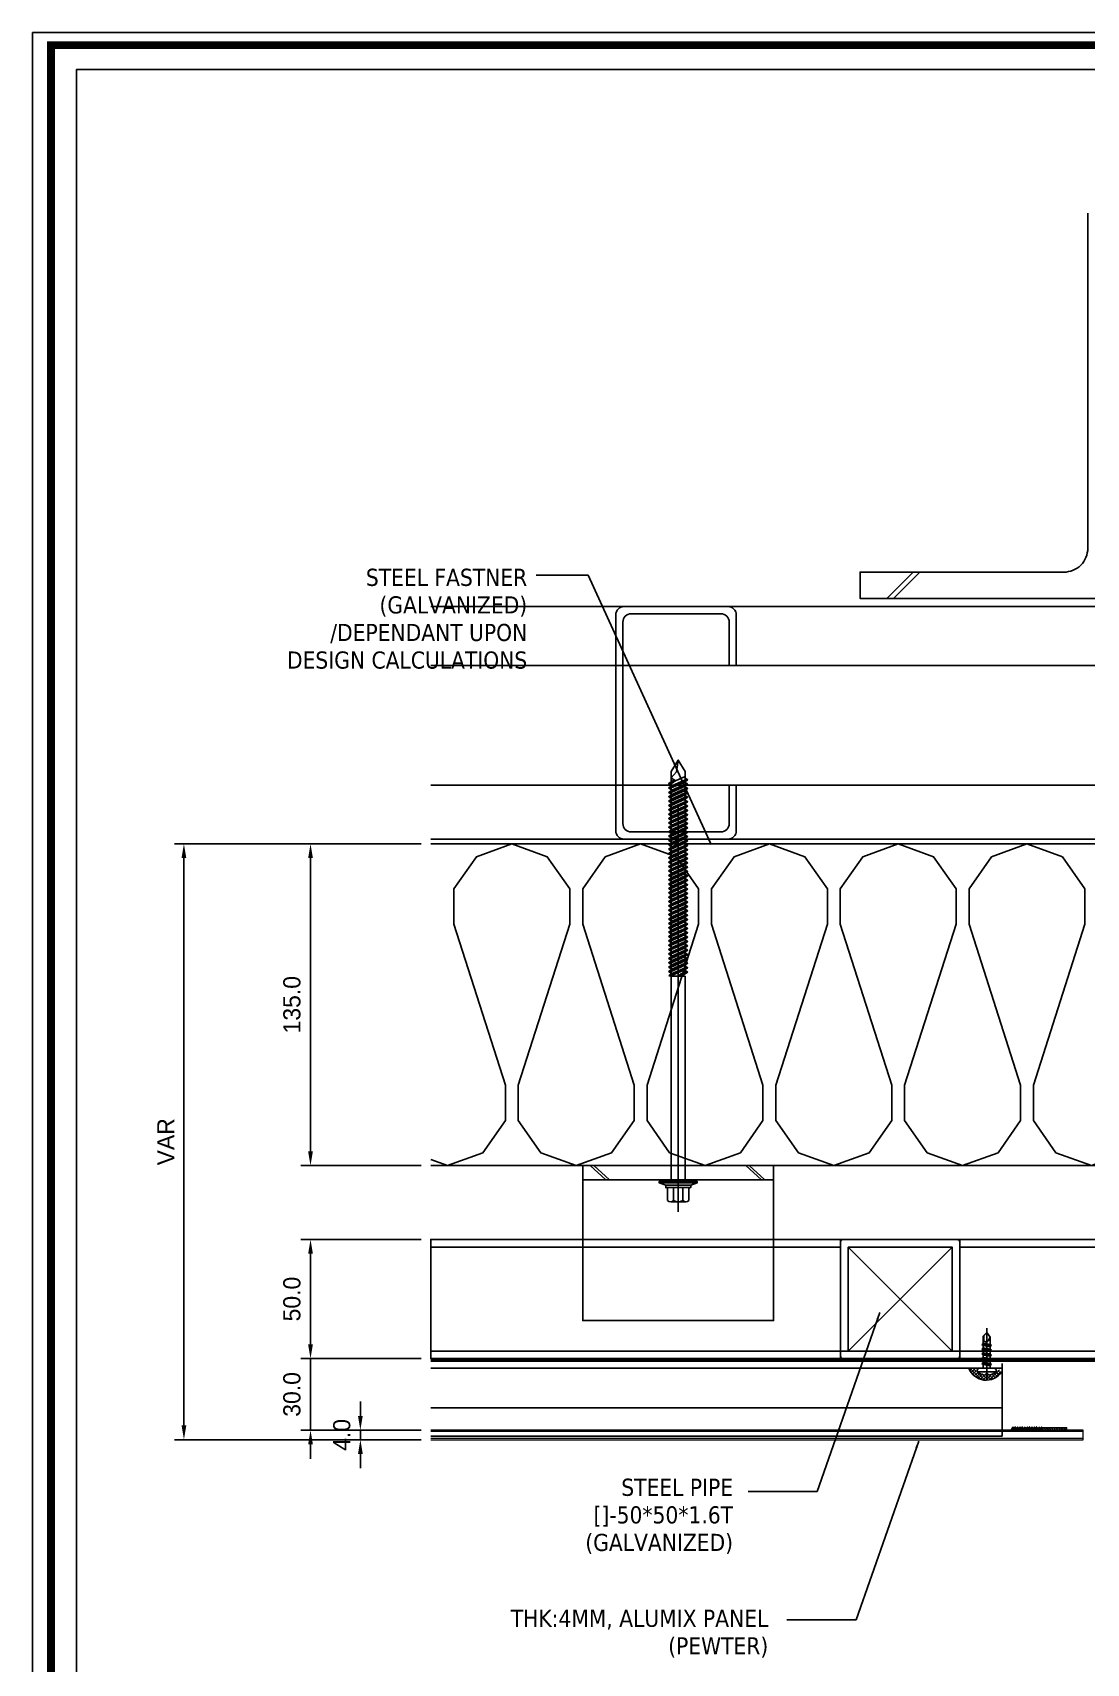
# Model space of a CAD drawing. Header units: millimetres. Extents: x 7297 to 60227, y -7497 to 19324.
# Drawn here: x 9407 to 9849, y 2893 to 3577 of the extents above; entities that cross this region are included whole.
import ezdxf

# ---------------------------------------------------------------- set-up
doc = ezdxf.new("R2010")
doc.units = ezdxf.units.MM
doc.linetypes.add('HIDDEN', pattern=[0.375, 0.25, -0.125])
doc.layers.add('NS_AL_PANEL', color=32, linetype='Continuous', lineweight=9)
for name, color, linetype in [('NS_BRACKET_NUTS', 1, 'Continuous'), ('NS_CAULKING', 8, 'Continuous'), ('NS_COL_D-GREY', 8, 'Continuous'), ('NS_COL_L-GREY', 8, 'Continuous'), ('NS_COL_YELLOW', 2, 'Continuous'), ('NS_DIM', 1, 'Continuous'), ('NS_FORM', 7, 'Continuous'), ('NS_FRAME', 253, 'Continuous'), ('NS_GASKET_3M', 150, 'Continuous'), ('NS_INSUL', 8, 'Continuous'), ('NS_PIPE_FRAME', 2, 'Continuous'), ('NS_RIVET_SCREW', 1, 'Continuous'), ('NS_TEXT', 2, 'Continuous'), ('NS_WATERPROOF', 150, 'Continuous')]:
    doc.layers.add(name, color=color, linetype=linetype)
doc.styles.add('Expo M', font='Expo M.ttf')
doc.dimstyles.new('DS2', dxfattribs={"dimscale": 2, "dimtxt": 1.8, "dimasz": 1.5, "dimexe": 1, "dimexo": 1, "dimgap": 0.5, "dimtad": 1, "dimtoh": 1, "dimdec": 1, "dimzin": 1, "dimdsep": 46, "dimtxsty": 'Expo M', "dimcen": 2, "dimadec": 1, "dimazin": 0, "dimtfac": 1, "dimtdec": 4, "dimtix": 1, "dimtmove": 1, "dimatfit": 3, "dimfxl": 1, "dimtolj": 1, "dimtzin": 1, "dimarcsym": 0})
doc.dimstyles.new('N-SPACE', dxfattribs={"dimscale": 4, "dimtxt": 1.8, "dimasz": 1.5, "dimexe": 1, "dimexo": 1, "dimgap": 1, "dimtad": 1, "dimtoh": 1, "dimdec": 1, "dimzin": 1, "dimdsep": 46, "dimtxsty": 'Expo M', "dimcen": 2, "dimclrd": 1, "dimclre": 1, "dimclrt": 2, "dimadec": 1, "dimazin": 0, "dimtfac": 1, "dimtdec": 1, "dimtix": 1, "dimtmove": 1, "dimatfit": 3, "dimfxl": 1, "dimtolj": 1, "dimtzin": 1, "dimarcsym": 0})

# ---------------------------------------------------------------- blocks, each defined once
blk = doc.blocks.new('피스')
for p, q in [((-4, 1.5), (-4, 1)), ((-4, 1.5), (4, 1.5)), ((-3, 0), (3, 0)), ((-0.5, 2.98), (-0.4, 2.3)), ((-0.4, 2.3), (0.4, 2.3)), ((0, 4.99), (0, -16.77)), ((0.5, 2.98), (0.4, 2.3)), ((4, 1.5), (4, 1)), ((2, -1.5), (-2, -2)), ((-1.5, -1.5), (-2, -2)), ((-2, -2), (-1.5, -2.5)), ((-1.5, -3.5), (-2, -4)), ((2, -3.5), (-2, -4)), ((-2, -4), (-1.5, -4.5)), ((-1.5, -5.5), (-2, -6)), ((2, -5.5), (-2, -6)), ((-2, -6), (-1.5, -6.5)), ((-1.5, -0.5), (-1.5, -1.5)), ((1.5, -1), (-1.5, -1.5)), ((1.5, -2), (-1.5, -2.5)), ((-1.5, -2.5), (-1.5, -3.5)), ((1.5, -3), (-1.5, -3.5)), ((1.5, -4), (-1.5, -4.5)), ((-1.5, -4.5), (-1.5, -5.5)), ((1.5, -5), (-1.5, -5.5)), ((1.5, -6), (-1.5, -6.5)), ((-1.5, -6.5), (-1.5, -7.5)), ((1.5, -0.5), (1.5, -1)), ((1.5, -1), (2, -1.5)), ((2, -1.5), (1.5, -2)), ((1.5, -2), (1.5, -3)), ((1.5, -3), (2, -3.5)), ((2, -3.5), (1.5, -4)), ((1.5, -4), (1.5, -5)), ((1.5, -5), (2, -5.5)), ((2, -5.5), (1.5, -6)), ((1.5, -6), (1.5, -7)), ((-1.5, -7.5), (-2, -8)), ((2, -7.5), (-2, -8)), ((-2, -8), (-1.5, -8.5)), ((-1.5, -9.5), (-2, -10)), ((2, -9.5), (-2, -10)), ((-2, -10), (-1.5, -10.5)), ((1.5, -7), (-1.5, -7.5)), ((1.5, -8), (-1.5, -8.5)), ((-1.5, -8.5), (-1.5, -9.5)), ((1.5, -9), (-1.5, -9.5)), ((1.5, -10), (-1.5, -10.5)), ((-1.5, -10.5), (-1.5, -13.5)), ((0, -15), (-1.5, -13.5)), ((-1.27, -13.54), (-1.27, -11.97)), ((0, -15), (-1.27, -13.54)), ((0, -15), (1.5, -13.03)), ((1.5, -13.03), (0.6, -11.47)), ((1.5, -7), (2, -7.5)), ((2, -7.5), (1.5, -8)), ((1.5, -8), (1.5, -9)), ((1.5, -9), (2, -9.5)), ((2, -9.5), (1.5, -10)), ((1.5, -10), (1.5, -13.03))]:
    blk.add_line(p, q)
for centre, radius, start, end in [((0, -3.08), 6.08, 94.71456, 131.11209), ((-3, 1), 1, 180, 270), ((-2, -0.5), 0.5, 0, 90), ((0, -3.08), 6.08, 48.88791, 85.28544), ((2, -0.5), 0.5, 90, 180), ((3, 1), 1, 270, 0), ((-0.27, -11.97), 1, 30.08633, 180)]:
    blk.add_arc(centre, radius, start, end)
blk = doc.blocks.new('N-SCREW')
blk.add_blockref('피스', (17.25, -1.03))
blk = doc.blocks.new('AL-TEMPLATE')
at = {"color": 7, "ltscale": 2}
blk.add_lwpolyline([(1972.34, 1515.25), (1972.34, 921.25), (2812.34, 921.25), (2812.34, 1515.25)], close=True, dxfattribs=at)
at = {"color": 8, "const_width": 2.5}
blk.add_lwpolyline([(1976.34, 1509.45), (2808.34, 1509.45), (2808.34, 927.05), (1976.34, 927.05)], close=True, dxfattribs=at)
at = {"color": 9}
blk.add_lwpolyline([(1984.07, 1501.32), (2709.08, 1501.32), (2709.08, 935.18), (1984.07, 935.18)], close=True, dxfattribs=at)
blk = doc.blocks.new('*D778')
at = {"layer": 'NS_DIM', "color": 1, "lineweight": -2, "transparency": 16777216}
for p, q in [((9570.38, 3236.61), (9519.96, 3236.61)), ((9523.96, 3107.61), (9523.96, 3230.61)), ((9570.38, 3101.61), (9519.96, 3101.61))]:
    blk.add_line(p, q, dxfattribs=at)
at = {"layer": 'NS_DIM', "color": 1, "transparency": 16777216}
for points in [[(9522.96, 3230.61), (9524.96, 3230.61), (9523.96, 3236.61)], [(9522.96, 3107.61), (9524.96, 3107.61), (9523.96, 3101.61)]]:
    blk.add_solid(points, dxfattribs=at)
at = {"layer": 'NS_DIM', "color": 2, "transparency": 16777216, "insert": (9516.18, 3169.11), "char_height": 7.2, "attachment_point": 5, "rotation": 90, "style": 'Expo M'}
blk.add_mtext('\\A1;135.0', dxfattribs=at)
blk = doc.blocks.new('*D777')
at = {"layer": 'NS_DIM', "color": 1, "lineweight": -2, "transparency": 16777216}
for p, q in [((9570.38, 3070.61), (9519.96, 3070.61)), ((9523.96, 3026.61), (9523.96, 3064.61)), ((9570.38, 3020.61), (9519.96, 3020.61))]:
    blk.add_line(p, q, dxfattribs=at)
at = {"layer": 'NS_DIM', "color": 1, "transparency": 16777216}
for points in [[(9522.96, 3064.61), (9524.96, 3064.61), (9523.96, 3070.61)], [(9522.96, 3026.61), (9524.96, 3026.61), (9523.96, 3020.61)]]:
    blk.add_solid(points, dxfattribs=at)
at = {"layer": 'NS_DIM', "color": 2, "transparency": 16777216, "insert": (9516.18, 3045.61), "char_height": 7.2, "attachment_point": 5, "rotation": 90, "style": 'Expo M'}
blk.add_mtext('\\A1;50.0', dxfattribs=at)
blk = doc.blocks.new('*D776')
at = {"layer": 'NS_DIM', "color": 1, "lineweight": -2, "transparency": 16777216}
for p, q in [((9523.96, 3026.61), (9523.96, 3032.61)), ((9570.38, 3020.61), (9519.96, 3020.61)), ((9523.96, 2990.61), (9523.96, 3020.61)), ((9570.38, 2990.61), (9519.96, 2990.61)), ((9523.96, 2984.61), (9523.96, 2978.61))]:
    blk.add_line(p, q, dxfattribs=at)
at = {"layer": 'NS_DIM', "color": 1, "transparency": 16777216}
for points in [[(9522.96, 3026.61), (9524.96, 3026.61), (9523.96, 3020.61)], [(9522.96, 2984.61), (9524.96, 2984.61), (9523.96, 2990.61)]]:
    blk.add_solid(points, dxfattribs=at)
at = {"layer": 'NS_DIM', "color": 2, "transparency": 16777216, "insert": (9516.18, 3005.61), "char_height": 7.2, "attachment_point": 5, "rotation": 90, "style": 'Expo M'}
blk.add_mtext('\\A1;30.0', dxfattribs=at)
blk = doc.blocks.new('*D775')
at = {"layer": 'NS_DIM', "color": 1, "lineweight": -2, "transparency": 16777216}
for p, q in [((9544.87, 2996.61), (9544.87, 3002.61)), ((9570.38, 2990.61), (9540.87, 2990.61)), ((9544.87, 2986.61), (9544.87, 2990.61)), ((9570.38, 2986.61), (9540.87, 2986.61)), ((9544.87, 2980.61), (9544.87, 2974.61))]:
    blk.add_line(p, q, dxfattribs=at)
at = {"layer": 'NS_DIM', "color": 1, "transparency": 16777216}
for points in [[(9543.87, 2996.61), (9545.87, 2996.61), (9544.87, 2990.61)], [(9543.87, 2980.61), (9545.87, 2980.61), (9544.87, 2986.61)]]:
    blk.add_solid(points, dxfattribs=at)
at = {"layer": 'NS_DIM', "color": 2, "transparency": 16777216, "insert": (9537.09, 2988.61), "char_height": 7.2, "attachment_point": 5, "rotation": 90, "style": 'Expo M'}
blk.add_mtext('\\A1;4.0', dxfattribs=at)
blk = doc.blocks.new('*D774')
at = {"layer": 'NS_DIM', "color": 1, "lineweight": -2, "transparency": 16777216}
for p, q in [((9570.38, 3236.61), (9466.89, 3236.61)), ((9470.89, 2992.61), (9470.89, 3230.61)), ((9570.38, 2986.61), (9466.89, 2986.61))]:
    blk.add_line(p, q, dxfattribs=at)
at = {"layer": 'NS_DIM', "color": 1, "transparency": 16777216}
for points in [[(9469.89, 3230.61), (9471.89, 3230.61), (9470.89, 3236.61)], [(9469.89, 2992.61), (9471.89, 2992.61), (9470.89, 2986.61)]]:
    blk.add_solid(points, dxfattribs=at)
at = {"layer": 'NS_DIM', "color": 2, "transparency": 16777216, "insert": (9463.29, 3111.61), "char_height": 7.2, "attachment_point": 5, "rotation": 90, "style": 'Expo M'}
blk.add_mtext('\\A1;VAR', dxfattribs=at)
blk = doc.blocks.new('sb150')
for p, q in [((-2.95, 171.33), (-2.95, 167.08)), ((2.95, 171.33), (2.95, 167.86)), ((3.95, 167.86), (-3.95, 164.44)), ((-1.14, 167.51), (-3.95, 166.28)), ((3.95, 166.03), (-3.95, 162.61)), ((-2.95, 166.28), (-2.95, 165.25)), ((-2.95, 164.44), (-2.95, 163.41)), ((2.95, 167.06), (2.95, 166.03)), ((2.95, 165.22), (2.95, 164.19)), ((3.95, 164.19), (-3.95, 160.78)), ((3.95, 162.36), (-3.95, 158.94)), ((3.95, 160.53), (-3.95, 157.11)), ((3.95, 158.69), (-3.95, 155.28)), ((-2.95, 162.61), (-2.95, 161.58)), ((-2.95, 160.78), (-2.95, 159.75)), ((-2.95, 158.94), (-2.95, 157.91)), ((2.95, 163.39), (2.95, 162.36)), ((2.95, 161.56), (2.95, 160.53)), ((2.95, 159.72), (2.95, 158.69)), ((2.95, 157.89), (2.95, 156.86)), ((3.95, 156.86), (-3.95, 153.44)), ((3.95, 155.03), (-3.95, 151.61)), ((3.95, 153.2), (-3.95, 149.78)), ((3.95, 151.36), (-3.95, 147.95)), ((-2.95, 157.11), (-2.95, 156.08)), ((-2.95, 155.28), (-2.95, 154.25)), ((-2.95, 153.44), (-2.95, 152.42)), ((-2.95, 151.61), (-2.95, 150.58)), ((3.95, 156.86), (-0.08, 155.13)), ((0, -13.4), (0, 156.79)), ((2.95, 156.06), (2.95, 155.03)), ((2.95, 154.22), (2.95, 153.2)), ((2.95, 152.39), (2.95, 151.36)), ((2.95, 150.56), (2.95, 149.53)), ((3.95, 149.53), (-3.95, 146.11)), ((3.95, 147.7), (-3.95, 144.28)), ((3.95, 145.86), (-3.95, 142.45)), ((3.95, 144.03), (-3.95, 140.61)), ((-2.95, 149.78), (-2.95, 148.75)), ((-2.95, 147.95), (-2.95, 146.92)), ((-2.95, 146.11), (-2.95, 145.08)), ((-2.95, 144.28), (-2.95, 143.25)), ((2.95, 148.73), (2.95, 147.7)), ((2.95, 146.89), (2.95, 145.86)), ((2.95, 145.06), (2.95, 144.03)), ((3.95, 142.2), (-3.95, 138.78)), ((3.95, 140.36), (-3.95, 136.95)), ((3.95, 138.53), (-3.95, 135.11)), ((3.95, 138.53), (-3.95, 135.11)), ((-2.95, 142.45), (-2.95, 141.42)), ((-2.95, 140.61), (-2.95, 139.58)), ((-2.95, 138.78), (-2.95, 137.75)), ((-2.95, 136.95), (-2.95, 135.92)), ((2.95, 143.23), (2.95, 142.2)), ((2.95, 141.39), (2.95, 140.36)), ((2.95, 139.56), (2.95, 138.53)), ((2.95, 137.73), (2.95, 136.7)), ((3.95, 136.7), (-3.95, 133.28)), ((3.95, 134.87), (-3.95, 131.45)), ((3.95, 133.03), (-3.95, 129.62)), ((3.95, 131.2), (-3.95, 127.78)), ((-2.95, 135.11), (-2.95, 134.09)), ((-2.95, 133.28), (-2.95, 132.25)), ((-2.95, 131.45), (-2.95, 130.42)), ((2.95, 135.89), (2.95, 134.87)), ((2.95, 135.89), (2.95, 134.87)), ((2.95, 134.06), (2.95, 133.03)), ((2.95, 132.23), (2.95, 131.2)), ((2.95, 130.4), (2.95, 129.37)), ((3.95, 129.37), (-3.95, 125.95)), ((3.95, 127.53), (-3.95, 124.12)), ((3.95, 125.7), (-3.95, 122.28)), ((3.95, 123.87), (-3.95, 120.45)), ((-2.95, 129.62), (-2.95, 128.59)), ((-2.95, 127.78), (-2.95, 126.75)), ((-2.95, 125.95), (-2.95, 124.92)), ((-2.95, 124.12), (-2.95, 123.09)), ((2.95, 128.56), (2.95, 127.53)), ((2.95, 126.73), (2.95, 125.7)), ((2.95, 124.9), (2.95, 123.87)), ((3.95, 122.03), (-3.95, 118.62)), ((3.95, 120.2), (-3.95, 116.78)), ((3.95, 118.37), (-3.95, 114.95)), ((3.95, 116.54), (-3.95, 113.12)), ((-2.95, 122.28), (-2.95, 121.25)), ((-2.95, 120.45), (-2.95, 119.42)), ((-2.95, 118.62), (-2.95, 117.59)), ((-2.95, 116.78), (-2.95, 115.76)), ((2.95, 123.06), (2.95, 122.03)), ((2.95, 121.23), (2.95, 120.2)), ((2.95, 119.4), (2.95, 118.37)), ((2.95, 117.56), (2.95, 116.54)), ((3.95, 114.7), (-3.95, 111.29)), ((3.95, 112.87), (-3.95, 109.45)), ((3.95, 111.04), (-3.95, 107.62)), ((-2.95, 114.95), (-2.95, 113.92)), ((-2.95, 113.12), (-2.95, 112.09)), ((-2.95, 111.29), (-2.95, 110.26)), ((2.95, 115.73), (2.95, 114.7)), ((2.95, 113.9), (2.95, 112.87)), ((2.95, 112.07), (2.95, 111.04)), ((2.95, 110.23), (2.95, 109.2)), ((3.95, 109.2), (-3.95, 105.79)), ((3.95, 107.37), (-3.95, 103.95)), ((3.95, 105.54), (-3.95, 102.12)), ((3.95, 103.7), (-3.95, 100.29)), ((-2.95, 109.45), (-2.95, 108.42)), ((-2.95, 107.62), (-2.95, 106.59)), ((-2.95, 105.79), (-2.95, 104.76)), ((-2.95, 103.95), (-2.95, 102.92)), ((2.95, 108.4), (2.95, 107.37)), ((2.95, 106.57), (2.95, 105.54)), ((2.95, 104.73), (2.95, 103.7)), ((2.95, 102.9), (2.95, 101.87)), ((3.95, 101.87), (-3.95, 98.45)), ((3.95, 100.04), (-3.95, 96.62)), ((3.95, 98.21), (-3.95, 94.79)), ((3.95, 96.37), (-3.95, 92.96)), ((-2.95, 102.12), (-2.95, 101.09)), ((-2.95, 100.29), (-2.95, 99.26)), ((-2.95, 98.45), (-2.95, 97.43)), ((-2.95, 96.62), (-2.95, 95.59)), ((2.95, 101.07), (2.95, 100.04)), ((2.95, 99.23), (2.95, 98.21)), ((2.95, 97.4), (2.95, 96.37)), ((3.95, 94.54), (-3.95, 91.12)), ((3.95, 92.71), (-3.95, 89.29)), ((3.95, 90.87), (-3.95, 87.46)), ((3.95, 89.04), (-3.95, 85.62)), ((-2.95, 94.79), (-2.95, 93.76)), ((-2.95, 92.96), (-2.95, 91.93)), ((-2.95, 91.12), (-2.95, 90.09)), ((-2.95, 89.29), (-2.95, 88.26)), ((2.95, 95.57), (2.95, 94.54)), ((2.95, 95.57), (2.95, 94.54)), ((2.95, 93.74), (2.95, 92.71)), ((2.95, 91.9), (2.95, 90.87)), ((2.95, 90.07), (2.95, 89.04)), ((-2.95, 87.46), (-2.95, 86.43)), ((-2.95, 87.46), (-2.95, 86.43)), ((-2.95, 85.48), (2.95, 85.48)), ((-2.95, 85.48), (-2.95, 0)), ((3.95, 87.21), (-0.08, 85.48)), ((2.95, 88.24), (2.95, 87.21)), ((2.95, 85.48), (2.95, 0)), ((-5, -3.2), (-5.25, -3.2)), ((-4.5, -8.7), (-4.5, -3.7)), ((-2, -8.7), (-2, -3.2)), ((2, -8.7), (2, -3.2)), ((4.5, -8.7), (4.5, -3.7)), ((3, -9.2), (-3, -9.2))]:
    blk.add_line(p, q)
for points in [[(-2.95, 171.33), (0, 176.13), (2.95, 171.33)], [(2.95, 169.29), (-1.14, 167.49), (-2.95, 168.66), (-0.73, 171.16), (0, 176.13)], [(-2.95, 165.87), (-3.95, 166.28), (-2.95, 165.47)], [(-2.95, 164.04), (-3.95, 164.44), (-2.95, 163.64)], [(2.95, 168.26), (3.95, 167.86), (2.95, 168.66)], [(2.95, 168.26), (3.95, 167.86), (2.95, 168.66)], [(2.95, 166.43), (3.95, 166.03), (2.95, 166.83)], [(2.95, 166.43), (3.95, 166.03), (2.95, 166.83)], [(2.95, 164.6), (3.95, 164.19), (2.95, 165)], [(2.95, 164.6), (3.95, 164.19), (2.95, 165)], [(-2.95, 162.21), (-3.95, 162.61), (-2.95, 161.81)], [(-2.95, 160.37), (-3.95, 160.78), (-2.95, 159.97)], [(-2.95, 158.54), (-3.95, 158.94), (-2.95, 158.14)], [(2.95, 162.76), (3.95, 162.36), (2.95, 163.16)], [(2.95, 162.76), (3.95, 162.36), (2.95, 163.16)], [(2.95, 160.93), (3.95, 160.53), (2.95, 161.33)], [(2.95, 160.93), (3.95, 160.53), (2.95, 161.33)], [(2.95, 159.1), (3.95, 158.69), (2.95, 159.5)], [(2.95, 159.1), (3.95, 158.69), (2.95, 159.5)], [(2.95, 157.26), (3.95, 156.86), (2.95, 157.67)], [(2.95, 157.26), (3.95, 156.86), (2.95, 157.67)], [(2.95, 157.26), (3.95, 156.86), (2.95, 157.67)], [(2.95, 157.26), (3.95, 156.86), (2.95, 157.67)], [(-2.95, 156.71), (-3.95, 157.11), (-2.95, 156.31)], [(-2.95, 154.88), (-3.95, 155.28), (-2.95, 154.47)], [(-2.95, 153.04), (-3.95, 153.44), (-2.95, 152.64)], [(-2.95, 151.21), (-3.95, 151.61), (-2.95, 150.81)], [(2.95, 155.43), (3.95, 155.03), (2.95, 155.83)], [(2.95, 155.43), (3.95, 155.03), (2.95, 155.83)], [(2.95, 153.6), (3.95, 153.2), (2.95, 154)], [(2.95, 153.6), (3.95, 153.2), (2.95, 154)], [(2.95, 151.76), (3.95, 151.36), (2.95, 152.17)], [(2.95, 151.76), (3.95, 151.36), (2.95, 152.17)], [(-2.95, 149.38), (-3.95, 149.78), (-2.95, 148.97)], [(-2.95, 147.54), (-3.95, 147.95), (-2.95, 147.14)], [(-2.95, 145.71), (-3.95, 146.11), (-2.95, 145.31)], [(-2.95, 143.88), (-3.95, 144.28), (-2.95, 143.48)], [(2.95, 149.93), (3.95, 149.53), (2.95, 150.33)], [(2.95, 149.93), (3.95, 149.53), (2.95, 150.33)], [(2.95, 148.1), (3.95, 147.7), (2.95, 148.5)], [(2.95, 148.1), (3.95, 147.7), (2.95, 148.5)], [(2.95, 146.27), (3.95, 145.86), (2.95, 146.67)], [(2.95, 146.27), (3.95, 145.86), (2.95, 146.67)], [(2.95, 144.43), (3.95, 144.03), (2.95, 144.83)], [(2.95, 144.43), (3.95, 144.03), (2.95, 144.83)], [(-2.95, 142.04), (-3.95, 142.45), (-2.95, 141.64)], [(-2.95, 140.21), (-3.95, 140.61), (-2.95, 139.81)], [(-2.95, 138.38), (-3.95, 138.78), (-2.95, 137.98)], [(-2.95, 136.55), (-3.95, 136.95), (-2.95, 136.14)], [(2.95, 142.6), (3.95, 142.2), (2.95, 143)], [(2.95, 142.6), (3.95, 142.2), (2.95, 143)], [(2.95, 140.77), (3.95, 140.36), (2.95, 141.17)], [(2.95, 140.77), (3.95, 140.36), (2.95, 141.17)], [(2.95, 138.93), (3.95, 138.53), (2.95, 139.34)], [(2.95, 138.93), (3.95, 138.53), (2.95, 139.34)], [(2.95, 137.1), (3.95, 136.7), (2.95, 137.5)], [(2.95, 137.1), (3.95, 136.7), (2.95, 137.5)], [(-2.95, 134.71), (-3.95, 135.11), (-2.95, 134.31)], [(-2.95, 132.88), (-3.95, 133.28), (-2.95, 132.48)], [(-2.95, 131.05), (-3.95, 131.45), (-2.95, 130.64)], [(2.95, 135.27), (3.95, 134.87), (2.95, 135.67)], [(2.95, 135.27), (3.95, 134.87), (2.95, 135.67)], [(2.95, 135.27), (3.95, 134.87), (2.95, 135.67)], [(2.95, 135.27), (3.95, 134.87), (2.95, 135.67)], [(2.95, 133.43), (3.95, 133.03), (2.95, 133.84)], [(2.95, 133.43), (3.95, 133.03), (2.95, 133.84)], [(2.95, 131.6), (3.95, 131.2), (2.95, 132)], [(2.95, 131.6), (3.95, 131.2), (2.95, 132)], [(2.95, 129.77), (3.95, 129.37), (2.95, 130.17)], [(2.95, 129.77), (3.95, 129.37), (2.95, 130.17)], [(-2.95, 129.21), (-3.95, 129.62), (-2.95, 128.81)], [(-2.95, 127.38), (-3.95, 127.78), (-2.95, 126.98)], [(-2.95, 125.55), (-3.95, 125.95), (-2.95, 125.15)], [(-2.95, 123.71), (-3.95, 124.12), (-2.95, 123.31)], [(2.95, 127.94), (3.95, 127.53), (2.95, 128.34)], [(2.95, 127.94), (3.95, 127.53), (2.95, 128.34)], [(2.95, 126.1), (3.95, 125.7), (2.95, 126.5)], [(2.95, 126.1), (3.95, 125.7), (2.95, 126.5)], [(2.95, 124.27), (3.95, 123.87), (2.95, 124.67)], [(2.95, 124.27), (3.95, 123.87), (2.95, 124.67)], [(-2.95, 121.88), (-3.95, 122.28), (-2.95, 121.48)], [(-2.95, 120.05), (-3.95, 120.45), (-2.95, 119.65)], [(-2.95, 118.22), (-3.95, 118.62), (-2.95, 117.81)], [(-2.95, 116.38), (-3.95, 116.78), (-2.95, 115.98)], [(2.95, 122.44), (3.95, 122.03), (2.95, 122.84)], [(2.95, 122.44), (3.95, 122.03), (2.95, 122.84)], [(2.95, 120.6), (3.95, 120.2), (2.95, 121.01)], [(2.95, 120.6), (3.95, 120.2), (2.95, 121.01)], [(2.95, 118.77), (3.95, 118.37), (2.95, 119.17)], [(2.95, 118.77), (3.95, 118.37), (2.95, 119.17)], [(2.95, 116.94), (3.95, 116.54), (2.95, 117.34)], [(2.95, 116.94), (3.95, 116.54), (2.95, 117.34)], [(-2.95, 114.55), (-3.95, 114.95), (-2.95, 114.15)], [(-2.95, 112.72), (-3.95, 113.12), (-2.95, 112.31)], [(-2.95, 110.88), (-3.95, 111.29), (-2.95, 110.48)], [(2.95, 115.1), (3.95, 114.7), (2.95, 115.51)], [(2.95, 115.1), (3.95, 114.7), (2.95, 115.51)], [(2.95, 113.27), (3.95, 112.87), (2.95, 113.67)], [(2.95, 113.27), (3.95, 112.87), (2.95, 113.67)], [(2.95, 111.44), (3.95, 111.04), (2.95, 111.84)], [(2.95, 111.44), (3.95, 111.04), (2.95, 111.84)], [(2.95, 109.61), (3.95, 109.2), (2.95, 110.01)], [(2.95, 109.61), (3.95, 109.2), (2.95, 110.01)], [(-2.95, 109.05), (-3.95, 109.45), (-2.95, 108.65)], [(-2.95, 107.22), (-3.95, 107.62), (-2.95, 106.82)], [(-2.95, 105.38), (-3.95, 105.79), (-2.95, 104.98)], [(-2.95, 103.55), (-3.95, 103.95), (-2.95, 103.15)], [(2.95, 107.77), (3.95, 107.37), (2.95, 108.17)], [(2.95, 107.77), (3.95, 107.37), (2.95, 108.17)], [(2.95, 105.94), (3.95, 105.54), (2.95, 106.34)], [(2.95, 105.94), (3.95, 105.54), (2.95, 106.34)], [(2.95, 104.11), (3.95, 103.7), (2.95, 104.51)], [(2.95, 104.11), (3.95, 103.7), (2.95, 104.51)], [(2.95, 102.27), (3.95, 101.87), (2.95, 102.68)], [(2.95, 102.27), (3.95, 101.87), (2.95, 102.68)], [(-2.95, 101.72), (-3.95, 102.12), (-2.95, 101.32)], [(-2.95, 99.89), (-3.95, 100.29), (-2.95, 99.48)], [(-2.95, 98.05), (-3.95, 98.45), (-2.95, 97.65)], [(-2.95, 96.22), (-3.95, 96.62), (-2.95, 95.82)], [(2.95, 100.44), (3.95, 100.04), (2.95, 100.84)], [(2.95, 100.44), (3.95, 100.04), (2.95, 100.84)], [(2.95, 98.61), (3.95, 98.21), (2.95, 99.01)], [(2.95, 98.61), (3.95, 98.21), (2.95, 99.01)], [(2.95, 96.77), (3.95, 96.37), (2.95, 97.18)], [(2.95, 96.77), (3.95, 96.37), (2.95, 97.18)], [(-2.95, 94.39), (-3.95, 94.79), (-2.95, 93.98)], [(-2.95, 92.55), (-3.95, 92.96), (-2.95, 92.15)], [(-2.95, 90.72), (-3.95, 91.12), (-2.95, 90.32)], [(-2.95, 88.89), (-3.95, 89.29), (-2.95, 88.49)], [(2.95, 94.94), (3.95, 94.54), (2.95, 95.34)], [(2.95, 94.94), (3.95, 94.54), (2.95, 95.34)], [(2.95, 93.11), (3.95, 92.71), (2.95, 93.51)], [(2.95, 93.11), (3.95, 92.71), (2.95, 93.51)], [(2.95, 91.28), (3.95, 90.87), (2.95, 91.68)], [(2.95, 91.28), (3.95, 90.87), (2.95, 91.68)], [(2.95, 89.44), (3.95, 89.04), (2.95, 89.84)], [(2.95, 89.44), (3.95, 89.04), (2.95, 89.84)], [(-2.95, 87.05), (-3.95, 87.46), (-2.95, 86.65)], [(2.95, 87.61), (3.95, 87.21), (2.95, 88.01)], [(2.95, 87.61), (3.95, 87.21), (2.95, 88.01)]]:
    blk.add_lwpolyline(points)
for points in [[(-3.95, 164.44), (-2.95, 165.25), (2.95, 167.86), (3.95, 167.86), (2.95, 167.06), (-2.95, 164.44)], [(-3.95, 166.28), (-2.95, 167.08), (-2.14, 167.51), (-1.14, 167.51), (-2.14, 166.71), (-2.95, 166.28)], [(-3.95, 162.61), (-2.95, 163.41), (2.95, 166.03), (3.95, 166.03), (2.95, 165.22), (-2.95, 162.61)], [(-3.95, 160.78), (-2.95, 161.58), (2.95, 164.19), (3.95, 164.19), (2.95, 163.39), (-2.95, 160.78)], [(-3.95, 158.94), (-2.95, 159.75), (2.95, 162.36), (3.95, 162.36), (2.95, 161.56), (-2.95, 158.94)], [(-3.95, 157.11), (-2.95, 157.91), (2.95, 160.53), (3.95, 160.53), (2.95, 159.72), (-2.95, 157.11)], [(-3.95, 155.28), (-2.95, 156.08), (2.95, 158.69), (3.95, 158.69), (2.95, 157.89), (-2.95, 155.28)], [(-3.95, 153.44), (-2.95, 154.25), (2.95, 156.86), (3.95, 156.86), (2.95, 156.06), (-2.95, 153.44)], [(-3.95, 151.61), (-2.95, 152.42), (2.95, 155.03), (3.95, 155.03), (2.95, 154.22), (-2.95, 151.61)], [(-3.95, 149.78), (-2.95, 150.58), (2.95, 153.2), (3.95, 153.2), (2.95, 152.39), (-2.95, 149.78)], [(-3.95, 147.95), (-2.95, 148.75), (2.95, 151.36), (3.95, 151.36), (2.95, 150.56), (-2.95, 147.95)], [(-3.95, 146.11), (-2.95, 146.92), (2.95, 149.53), (3.95, 149.53), (2.95, 148.73), (-2.95, 146.11)], [(-3.95, 144.28), (-2.95, 145.08), (2.95, 147.7), (3.95, 147.7), (2.95, 146.89), (-2.95, 144.28)], [(-3.95, 142.45), (-2.95, 143.25), (2.95, 145.86), (3.95, 145.86), (2.95, 145.06), (-2.95, 142.45)], [(-3.95, 140.61), (-2.95, 141.42), (2.95, 144.03), (3.95, 144.03), (2.95, 143.23), (-2.95, 140.61)], [(-3.95, 138.78), (-2.95, 139.58), (2.95, 142.2), (3.95, 142.2), (2.95, 141.39), (-2.95, 138.78)], [(-3.95, 136.95), (-2.95, 137.75), (2.95, 140.36), (3.95, 140.36), (2.95, 139.56), (-2.95, 136.95)], [(-3.95, 135.11), (-2.95, 135.92), (2.95, 138.53), (3.95, 138.53), (2.95, 137.73), (-2.95, 135.11)], [(-3.95, 135.11), (-2.95, 135.92), (2.95, 138.53), (3.95, 138.53), (2.95, 137.73), (-2.95, 135.11)], [(-3.95, 133.28), (-2.95, 134.09), (2.95, 136.7), (3.95, 136.7), (2.95, 135.89), (-2.95, 133.28)], [(-3.95, 131.45), (-2.95, 132.25), (2.95, 134.87), (3.95, 134.87), (2.95, 134.06), (-2.95, 131.45)], [(-3.95, 129.62), (-2.95, 130.42), (2.95, 133.03), (3.95, 133.03), (2.95, 132.23), (-2.95, 129.62)], [(-3.95, 127.78), (-2.95, 128.59), (2.95, 131.2), (3.95, 131.2), (2.95, 130.4), (-2.95, 127.78)], [(-3.95, 125.95), (-2.95, 126.75), (2.95, 129.37), (3.95, 129.37), (2.95, 128.56), (-2.95, 125.95)], [(-3.95, 124.12), (-2.95, 124.92), (2.95, 127.53), (3.95, 127.53), (2.95, 126.73), (-2.95, 124.12)], [(-3.95, 122.28), (-2.95, 123.09), (2.95, 125.7), (3.95, 125.7), (2.95, 124.9), (-2.95, 122.28)], [(-3.95, 120.45), (-2.95, 121.25), (2.95, 123.87), (3.95, 123.87), (2.95, 123.06), (-2.95, 120.45)], [(-3.95, 118.62), (-2.95, 119.42), (2.95, 122.03), (3.95, 122.03), (2.95, 121.23), (-2.95, 118.62)], [(-3.95, 116.78), (-2.95, 117.59), (2.95, 120.2), (3.95, 120.2), (2.95, 119.4), (-2.95, 116.78)], [(-3.95, 114.95), (-2.95, 115.76), (2.95, 118.37), (3.95, 118.37), (2.95, 117.56), (-2.95, 114.95)], [(-3.95, 113.12), (-2.95, 113.92), (2.95, 116.54), (3.95, 116.54), (2.95, 115.73), (-2.95, 113.12)], [(-3.95, 111.29), (-2.95, 112.09), (2.95, 114.7), (3.95, 114.7), (2.95, 113.9), (-2.95, 111.29)], [(-3.95, 109.45), (-2.95, 110.26), (2.95, 112.87), (3.95, 112.87), (2.95, 112.07), (-2.95, 109.45)], [(-3.95, 107.62), (-2.95, 108.42), (2.95, 111.04), (3.95, 111.04), (2.95, 110.23), (-2.95, 107.62)], [(-3.95, 105.79), (-2.95, 106.59), (2.95, 109.2), (3.95, 109.2), (2.95, 108.4), (-2.95, 105.79)], [(-3.95, 103.95), (-2.95, 104.76), (2.95, 107.37), (3.95, 107.37), (2.95, 106.57), (-2.95, 103.95)], [(-3.95, 102.12), (-2.95, 102.92), (2.95, 105.54), (3.95, 105.54), (2.95, 104.73), (-2.95, 102.12)], [(-3.95, 100.29), (-2.95, 101.09), (2.95, 103.7), (3.95, 103.7), (2.95, 102.9), (-2.95, 100.29)], [(-3.95, 98.45), (-2.95, 99.26), (2.95, 101.87), (3.95, 101.87), (2.95, 101.07), (-2.95, 98.45)], [(-3.95, 96.62), (-2.95, 97.43), (2.95, 100.04), (3.95, 100.04), (2.95, 99.23), (-2.95, 96.62)], [(-3.95, 94.79), (-2.95, 95.59), (2.95, 98.21), (3.95, 98.21), (2.95, 97.4), (-2.95, 94.79)], [(-3.95, 92.96), (-2.95, 93.76), (2.95, 96.37), (3.95, 96.37), (2.95, 95.57), (-2.95, 92.96)], [(-3.95, 91.12), (-2.95, 91.93), (2.95, 94.54), (3.95, 94.54), (2.95, 93.74), (-2.95, 91.12)], [(-3.95, 89.29), (-2.95, 90.09), (2.95, 92.71), (3.95, 92.71), (2.95, 91.9), (-2.95, 89.29)], [(-3.95, 87.46), (-2.95, 88.26), (2.95, 90.87), (3.95, 90.87), (2.95, 90.07), (-2.95, 87.46)], [(-3.95, 85.62), (-2.95, 86.43), (2.95, 89.04), (3.95, 89.04), (2.95, 88.24), (-2.95, 85.62)], [(-0.08, 85.48), (0.92, 86.28), (2.95, 87.21), (3.95, 87.21), (2.95, 86.4), (0.92, 85.48)], [(7, -0.7), (7, 0), (-7, 0), (-7, -0.7)], [(-8, -1.2), (8, -1.2), (8, -0.7), (-8, -0.7)], [(-5.25, -2.2), (5.25, -2.2), (8, -1.2), (-8, -1.2)], [(5.25, -2.2), (5.25, -3.2), (-5.25, -3.2), (-5.25, -2.2)]]:
    blk.add_lwpolyline(points, close=True)
for centre, radius, start, end in [((-5, -3.7), 0.5, 0, 90), ((5, -3.7), 0.5, 90, 180), ((-3.25, -7.39), 1.81, 226.39718, 313.60282), ((0, -4.95), 4.25, 241.92751, 298.07249), ((3.25, -7.39), 1.81, 226.39718, 313.60282)]:
    blk.add_arc(centre, radius, start, end)
blk = doc.blocks.new('*U98')
for p, q in [((1, 50), (0, 50)), ((0, 49), (0, 50)), ((0, 49), (0, 1)), ((49, 50), (1, 50)), ((49, 50), (50, 50)), ((50, 49), (50, 50)), ((50, 1), (50, 49)), ((3.2, 3.2), (46.8, 46.8)), ((46.8, 3.2), (3.2, 46.8)), ((0, 1), (0, 0)), ((1, 0), (0, 0)), ((50, 1), (50, 0)), ((1, 0), (49, 0)), ((49, 0), (50, 0))]:
    blk.add_line(p, q)
blk.add_lwpolyline([(3.2, 46.8), (3.2, 3.2), (46.8, 3.2), (46.8, 46.8)], close=True)
for centre, start, end in [((1, 49), 90, 180), ((49, 49), 0, 90), ((1, 1), 180, 270), ((49, 1), 270, 0)]:
    blk.add_arc(centre, 1, start, end)
blk = doc.blocks.new('*U187')
blk.add_lwpolyline([(0, 0), (50, 0), (50, 171.81), (0, 171.81)], close=True)
at = {"linetype": 'HIDDEN'}
blk.add_lwpolyline([(3.2, 0), (46.8, 0), (46.8, 171.81), (3.2, 171.81)], close=True, dxfattribs=at)
blk = doc.blocks.new('*U186')
blk.add_lwpolyline([(0, 0), (50, 0), (50, 331.43), (0, 331.43)], close=True)
at = {"linetype": 'HIDDEN'}
blk.add_lwpolyline([(3.2, 0), (46.8, 0), (46.8, 331.43), (3.2, 331.43)], close=True, dxfattribs=at)

msp = doc.modelspace()

# ---------------------------------------------------------------- hatches: boundary and pattern name
at = {"layer": 'NS_CAULKING'}
h = msp.add_hatch(dxfattribs=at)
h.set_pattern_fill('ANSI37', color=256, scale=0.3, angle=360, style=0, pattern_type=2)
h.set_pattern_definition([(45, (-749001.9799, -86006.9889), (-0.6735192091, 0.6735192091), []), (135, (-749001.9799, -86006.9889), (-0.6735192091, -0.6735192091), [])])
h.paths.add_polyline_path([(9813.67, 3014.94), (9812.42, 3016.61), (9812.16, 3016.61), (9812.16, 3015.98), (9812.16, 3015.95), (9812.16, 3015.93), (9812.16, 3015.9), (9812.16, 3015.87), (9812.16, 3015.84), (9812.16, 3015.81), (9812.15, 3015.78), (9812.15, 3015.75), (9812.14, 3015.72), (9812.14, 3015.68), (9812.13, 3015.65), (9812.12, 3015.62), (9812.12, 3015.59), (9812.11, 3015.56), (9812.1, 3015.53), (9812.09, 3015.5), (9812.08, 3015.47), (9812.06, 3015.44), (9812.05, 3015.41), (9812.04, 3015.38), (9812.02, 3015.35), (9812.01, 3015.32), (9811.99, 3015.29), (9811.98, 3015.27), (9811.96, 3015.24), (9811.94, 3015.21), (9811.93, 3015.18), (9811.91, 3015.15), (9811.89, 3015.13), (9811.87, 3015.1), (9811.85, 3015.07), (9811.82, 3015.05), (9811.8, 3015.02), (9811.78, 3015), (9811.76, 3014.98), (9811.73, 3014.95), (9811.71, 3014.93), (9811.68, 3014.91), (9811.66, 3014.89), (9811.63, 3014.87), (9811.6, 3014.85), (9811.58, 3014.83), (9811.55, 3014.81), (9811.52, 3014.79), (9811.49, 3014.78), (9811.47, 3014.76), (9811.44, 3014.74), (9811.41, 3014.73), (9811.38, 3014.72), (9811.35, 3014.7), (9811.32, 3014.69), (9811.29, 3014.68), (9811.26, 3014.67), (9811.23, 3014.66), (9811.2, 3014.65), (9811.18, 3014.64), (9811.15, 3014.63), (9811.12, 3014.62), (9811.09, 3014.62), (9811.06, 3014.61), (9811.03, 3014.6), (9811, 3014.6), (9810.97, 3014.59), (9810.94, 3014.59), (9810.52, 3014.48), (9810.1, 3014.38), (9809.89, 3014.34), (9809.68, 3014.3), (9809.46, 3014.26), (9809.24, 3014.23), (9809.03, 3014.2), (9808.81, 3014.17), (9808.59, 3014.15), (9808.37, 3014.14), (9808.15, 3014.12), (9807.94, 3014.11), (9807.72, 3014.11), (9807.5, 3014.11), (9807.28, 3014.11), (9807.06, 3014.11), (9806.84, 3014.12), (9806.62, 3014.14), (9806.4, 3014.15), (9806.18, 3014.17), (9805.96, 3014.2), (9805.75, 3014.23), (9805.53, 3014.26), (9805.32, 3014.3), (9805.1, 3014.34), (9804.89, 3014.38), (9804.47, 3014.48), (9804.05, 3014.59), (9804.02, 3014.59), (9803.99, 3014.6), (9803.97, 3014.6), (9803.94, 3014.61), (9803.91, 3014.61), (9803.88, 3014.62), (9803.85, 3014.63), (9803.82, 3014.64), (9803.79, 3014.64), (9803.77, 3014.65), (9803.74, 3014.66), (9803.71, 3014.67), (9803.68, 3014.68), (9803.65, 3014.7), (9803.62, 3014.71), (9803.6, 3014.72), (9803.57, 3014.74), (9803.54, 3014.75), (9803.51, 3014.77), (9803.49, 3014.78), (9803.46, 3014.8), (9803.43, 3014.82), (9803.41, 3014.83), (9803.38, 3014.85), (9803.36, 3014.87), (9803.33, 3014.89), (9803.31, 3014.91), (9803.28, 3014.93), (9803.26, 3014.96), (9803.23, 3014.98), (9803.21, 3015), (9803.19, 3015.03), (9803.17, 3015.05), (9803.15, 3015.07), (9803.13, 3015.1), (9803.11, 3015.12), (9803.09, 3015.15), (9803.07, 3015.18), (9803.05, 3015.2), (9803.04, 3015.23), (9803.02, 3015.26), (9803, 3015.28), (9802.99, 3015.31), (9802.97, 3015.34), (9802.96, 3015.37), (9802.95, 3015.4), (9802.93, 3015.43), (9802.92, 3015.45), (9802.91, 3015.48), (9802.9, 3015.51), (9802.89, 3015.54), (9802.88, 3015.57), (9802.87, 3015.6), (9802.87, 3015.63), (9802.86, 3015.66), (9802.85, 3015.69), (9802.85, 3015.72), (9802.84, 3015.75), (9802.84, 3015.78), (9802.84, 3015.8), (9802.83, 3015.83), (9802.83, 3015.86), (9802.83, 3015.89), (9802.83, 3015.92), (9802.83, 3016.61), (9799.98, 3016.61), (9800.08, 3016.38), (9800.18, 3016.14), (9800.29, 3015.91), (9800.41, 3015.68), (9800.54, 3015.45), (9800.67, 3015.23), (9800.82, 3015.01), (9800.97, 3014.79), (9801.13, 3014.58), (9801.3, 3014.37), (9801.48, 3014.17), (9801.66, 3013.97), (9801.85, 3013.78), (9802.05, 3013.59), (9802.25, 3013.42), (9802.46, 3013.25), (9802.68, 3013.08), (9802.9, 3012.93), (9803.13, 3012.78), (9803.36, 3012.64), (9803.59, 3012.51), (9803.83, 3012.39), (9804.08, 3012.27), (9804.32, 3012.17), (9804.57, 3012.07), (9804.82, 3011.98), (9805.07, 3011.91), (9805.32, 3011.84), (9805.57, 3011.78), (9805.82, 3011.72), (9806.07, 3011.68), (9806.32, 3011.65), (9806.58, 3011.62), (9806.83, 3011.6), (9807.09, 3011.59), (9807.35, 3011.59), (9807.61, 3011.6), (9807.87, 3011.61), (9808.13, 3011.64), (9808.39, 3011.67), (9808.66, 3011.71), (9808.92, 3011.77), (9809.18, 3011.83), (9809.44, 3011.9), (9809.7, 3011.98), (9809.96, 3012.07), (9810.21, 3012.17), (9810.46, 3012.27), (9810.7, 3012.39), (9810.94, 3012.51), (9811.18, 3012.64), (9811.41, 3012.78), (9811.64, 3012.93), (9811.86, 3013.09), (9812.07, 3013.25), (9812.28, 3013.41), (9812.48, 3013.59), (9812.67, 3013.77), (9812.86, 3013.95), (9813.04, 3014.14), (9813.21, 3014.34), (9813.37, 3014.54), (9813.52, 3014.74)], flags=0)
at = {"layer": 'NS_GASKET_3M'}
h = msp.add_hatch(dxfattribs=at)
h.set_pattern_fill('ANSI31', color=256, angle=360)
h.set_pattern_definition([(45, (9352.94135, 486.92851), (-0.0883883476, 0.0883883476), [])])
h.paths.add_polyline_path([(9831, 2990.61), (9831, 2991.61), (9830.5, 2992.11), (9830, 2991.61), (9829.5, 2992.11), (9829, 2991.61), (9828.5, 2992.11), (9828, 2991.61), (9827.5, 2992.11), (9827, 2991.61), (9826.5, 2992.11), (9826, 2991.61), (9825.5, 2992.11), (9825, 2991.61), (9824.5, 2992.11), (9824, 2991.61), (9823.5, 2992.11), (9823, 2991.61), (9822.5, 2992.11), (9822, 2991.61), (9821.5, 2992.11), (9821, 2991.61), (9820.5, 2992.11), (9820, 2991.61), (9819.5, 2992.11), (9819, 2991.61), (9818.5, 2992.11), (9818, 2991.61, -0.414214), (9817, 2990.61)])
at = {"layer": 'NS_GASKET_3M', "extrusion": (0, 0, -1)}
h = msp.add_hatch(dxfattribs=at)
h.set_pattern_fill('JIS_WOOD', color=256, angle=-360, style=0, pattern_type=2)
h.set_pattern_definition([(45, (-2617.10176, -3047.0058), (-0.5, 0.5), [])])
h.paths.add_polyline_path([(-9831, 2991.61), (-9841, 2991.61), (-9841, 2990.61), (-9831, 2990.61)], flags=0)

# ---------------------------------------------------------------- linework, layer by layer
at = {"layer": 'NS_AL_PANEL'}
for p, q in [((9848, 2990.61), (9574.38, 2990.61)), ((9848, 2990.11), (9574.38, 2990.11)), ((9848, 2986.61), (9848, 2990.61)), ((9848, 2987.11), (9574.38, 2987.11)), ((9574.38, 2986.61), (9848, 2986.61))]:
    msp.add_line(p, q, dxfattribs=at)
at = {"layer": 'NS_BRACKET_NUTS'}
for points in [[(9718.13, 3101.61), (9718.13, 3036.61), (9638.13, 3036.61), (9638.13, 3101.61)], [(9638.13, 3095.61), (9718.13, 3095.61)]]:
    msp.add_lwpolyline(points, dxfattribs=at)
at = {"layer": 'NS_CAULKING'}
msp.add_arc((9807.27, 3019.38), 7.79, 200.84266, 325.28379, dxfattribs=at)
at = {"layer": 'NS_COL_D-GREY'}
for p, q in [((9765.6, 3339.62), (9776.6, 3350.62)), ((9768.43, 3339.62), (9779.43, 3350.62))]:
    msp.add_line(p, q, dxfattribs=at)
msp.add_lwpolyline([(9849.87, 3501.21), (9849.87, 3360.62, -0.414214), (9839.87, 3350.62), (9754.37, 3350.62), (9754.37, 3339.62), (9954.37, 3339.62), (9954.37, 3350.62), (9868.87, 3350.62, -0.414214), (9858.87, 3360.62), (9858.87, 3501.21)], format="xyb", dxfattribs=at)
at = {"layer": 'NS_COL_L-GREY'}
for p, q in [((9814, 2988.11), (9814, 3018.61)), ((9574.38, 3016.61), (9814, 3016.61)), ((9574.38, 2999.95), (9814, 2999.95)), ((9848, 2990.61), (9574.38, 2990.61)), ((9814, 2988.11), (9574.38, 2988.11))]:
    msp.add_line(p, q, dxfattribs=at)
at = {"layer": 'NS_COL_YELLOW'}
msp.add_line((10127.61, 3238.61), (9574.38, 3238.61), dxfattribs=at)
at = {"layer": 'NS_DIM'}
for p, q in [((9641.22, 3101.61), (9647.78, 3095.61)), ((9642.71, 3101.61), (9649.26, 3095.61)), ((9706.45, 3101.61), (9713.01, 3095.61)), ((9707.93, 3101.61), (9714.49, 3095.61))]:
    msp.add_line(p, q, dxfattribs=at)
at = {"layer": 'NS_FRAME'}
for p, q in [((9574.38, 3336.16), (10127.61, 3336.16)), ((9574.38, 3311.4), (10127.61, 3311.4)), ((9574.38, 3261.29), (10127.61, 3261.29)), ((9574.38, 3238.61), (10127.61, 3238.61)), ((10127.61, 3023.81), (9574.38, 3023.81))]:
    msp.add_line(p, q, dxfattribs=at)
msp.add_lwpolyline([(9699.5, 3245.09, -0.414214), (9696.02, 3241.61), (9658.41, 3241.61, -0.414214), (9654.93, 3245.09), (9654.93, 3329.68, -0.414214), (9658.41, 3333.16), (9696.02, 3333.16, -0.414214), (9699.5, 3329.68), (9699.5, 3311.4), (9702.5, 3311.4), (9702.5, 3332.68, 0.414214), (9699.02, 3336.16), (9655.41, 3336.16, 0.414214), (9651.93, 3332.68), (9651.93, 3242.09, 0.414214), (9655.41, 3238.61), (9699.02, 3238.61, 0.414214), (9702.5, 3242.09), (9702.5, 3261.29), (9699.5, 3261.29)], format="xyb", close=True, dxfattribs=at)
at = {"layer": 'NS_GASKET_3M'}
msp.add_lwpolyline([(9831, 2991.61), (9841, 2991.61), (9841, 2990.61), (9831, 2990.61)], close=True, dxfattribs=at)
at = {"layer": 'NS_INSUL'}
msp.add_line((10127.61, 3236.61), (9574.38, 3236.61), dxfattribs=at)
for points in [[(9851.38, 3101.61), (9836.53, 3107.01), (9827.08, 3120.51), (9827.08, 3135.36), (9848.68, 3202.86), (9848.68, 3217.71), (9839.23, 3231.21), (9824.38, 3236.61), (9809.53, 3231.21), (9800.08, 3217.71), (9800.08, 3202.86), (9821.68, 3135.36), (9821.68, 3120.51), (9812.23, 3107.01), (9797.38, 3101.61), (9782.53, 3107.01), (9773.08, 3120.51), (9773.08, 3135.36), (9794.68, 3202.86), (9794.68, 3217.71), (9785.23, 3231.21), (9770.38, 3236.61), (9755.53, 3231.21), (9746.08, 3217.71), (9746.08, 3202.86), (9767.68, 3135.36), (9767.68, 3120.51), (9758.23, 3107.01), (9743.38, 3101.61), (9728.53, 3107.01), (9719.08, 3120.51), (9719.08, 3135.36), (9740.68, 3202.86), (9740.68, 3217.71), (9731.23, 3231.21), (9716.38, 3236.61), (9701.53, 3231.21), (9692.08, 3217.71), (9692.08, 3202.86), (9713.68, 3135.36), (9713.68, 3120.51), (9704.23, 3107.01), (9689.38, 3101.61), (9674.53, 3107.01), (9665.08, 3120.51), (9665.08, 3135.36), (9686.68, 3202.86), (9686.68, 3217.71), (9677.23, 3231.21), (9662.38, 3236.61), (9647.53, 3231.21), (9638.08, 3217.71), (9638.08, 3202.86), (9659.68, 3135.36), (9659.68, 3120.51), (9650.23, 3107.01), (9635.38, 3101.61), (9620.53, 3107.01), (9611.08, 3120.51), (9611.08, 3135.36), (9632.68, 3202.86), (9632.68, 3217.71), (9623.23, 3231.21), (9608.38, 3236.61), (9593.53, 3231.21), (9584.08, 3217.71), (9584.08, 3202.86), (9605.68, 3135.36), (9605.68, 3120.51), (9596.23, 3107.01), (9581.38, 3101.61), (9574.38, 3104.16)], [(9824.38, 3236.61), (9809.53, 3231.21)], [(9794.68, 3217.71), (9785.23, 3231.21)], [(9827.08, 3135.36), (9848.68, 3202.86), (9848.68, 3217.71), (9839.23, 3231.21)], [(9746.08, 3202.86), (9767.68, 3135.36)], [(9773.08, 3135.36), (9794.68, 3202.86)], [(9800.08, 3202.86), (9821.68, 3135.36)], [(9866.23, 3107.01), (9851.38, 3101.61), (9836.53, 3107.01), (9827.08, 3120.51)]]:
    msp.add_lwpolyline(points, dxfattribs=at)
at = {"layer": 'NS_WATERPROOF'}
msp.add_line((9574.38, 3101.61), (10127.61, 3101.61), dxfattribs=at)
at = {"layer": 'NS_WATERPROOF', "ltscale": 3}
for p, q in [((10127.61, 3020.11), (9574.38, 3020.11)), ((10127.61, 3019.61), (9574.38, 3019.61))]:
    msp.add_line(p, q, dxfattribs=at)

# ---------------------------------------------------------------- block references
at = {"layer": 'NS_BRACKET_NUTS'}
msp.add_blockref('sb150', (9678.13, 3095.61), dxfattribs=at)
at = {"layer": 'NS_FORM', "xscale": 1.32, "yscale": 1.32, "zscale": 1.32, "rotation": 270}
msp.add_blockref('AL-TEMPLATE', (8191.4, 6180.47), dxfattribs=at)
at = {"layer": 'NS_FRAME', "rotation": 90}
msp.add_blockref('*U187', (9746.19, 3020.61), dxfattribs=at)
at = {"layer": 'NS_FRAME', "xscale": -1, "rotation": 270}
msp.add_blockref('*U186', (9796.19, 3020.61), dxfattribs=at)
at = {"layer": 'NS_PIPE_FRAME'}
msp.add_blockref('*U98', (9746.19, 3020.61), dxfattribs=at)
at = {"layer": 'NS_RIVET_SCREW', "xscale": -1, "rotation": 180}
msp.add_blockref('N-SCREW', (9790.25, 3015.58), dxfattribs=at)

# ---------------------------------------------------------------- texts
at = {"layer": 'NS_TEXT', "char_height": 7.2, "attachment_point": 3, "line_spacing_factor": 0.963855}
for s, insert, width in [('\\pxqr;{\\fTahoma|b0|i0|c0|p34;STEEL \\fTahoma|b0|i0|c129|p34;FASTNER\\fTahoma|b0|i0|c0|p34;\\P(GALVANIZED)\\fTahoma|b0|i0|c129|p34;\\P/DEPENDANT UPON DESIGN CALCULATIONS}', (9614.82, 3352.04), 115.6898), ('\\pxqr;{\\fTahoma|b0|i0|c0|p34;STEEL PIPE\\P[]-\\fTahoma|b0|i0|c129|p34;5\\fTahoma|b0|i0|c0|p34;0*\\fTahoma|b0|i0|c129|p34;5\\fTahoma|b0|i0|c0|p34;0*\\fTahoma|b0|i0|c129|p34;1\\fTahoma|b0|i0|c0|p34;.\\fTahoma|b0|i0|c129|p34;6\\fTahoma|b0|i0|c0|p34;T\\P(GALVANIZED)}', (9701.13, 2970.25), 109.4191), ('\\pxqr;{\\fTahoma|b0|i0|c0|p34;T\\fTahoma|b0|i0|c129|p34;HK:4MM,\\fTahoma|b0|i0|c0|p34; \\fTahoma|b0|i0|c129|p34;ALUMIX\\fTahoma|b0|i0|c0|p34; PANEL\\P(PEWTER)}', (9715.9, 2915.29), 136.0889)]:
    msp.add_mtext(s, dxfattribs=dict(at, insert=insert, width=width))

# ---------------------------------------------------------------- dimensions: what is measured, and where the dimension line sits
at = {"layer": 'NS_DIM'}
dim = msp.add_linear_dim(base=(9470.89, 3236.61), p1=(9574.38, 2986.61), p2=(9574.38, 3236.61), angle=90, text='VAR', dimstyle='N-SPACE', dxfattribs=at)
dim.commit()
dim.dimension.update_dxf_attribs({"geometry": '*D774', "text_midpoint": (9463.29, 3111.61)})
for base, p1, p2, picture, middle in [((9523.96, 3236.61), (9574.38, 3101.61), (9574.38, 3236.61), '*D778', (9516.18, 3169.11)), ((9523.96, 3070.61), (9574.38, 3020.61), (9574.38, 3070.61), '*D777', (9516.18, 3045.61)), ((9523.96, 3020.61), (9574.38, 2990.61), (9574.38, 3020.61), '*D776', (9516.18, 3005.61)), ((9544.87, 2990.61), (9574.38, 2986.61), (9574.38, 2990.61), '*D775', (9537.09, 2988.61))]:
    dim = msp.add_linear_dim(base=base, p1=p1, p2=p2, angle=90, dimstyle='N-SPACE', dxfattribs=at)
    dim.commit()
    dim.dimension.update_dxf_attribs({"geometry": picture, "text_midpoint": middle})

# ---------------------------------------------------------------- leaders
for points in [[(9691.89, 3236.28), (9640.4, 3349.34), (9618.6, 3349.34)], [(9762.69, 3039.97), (9736.46, 2964.9), (9707.47, 2964.9)], [(9778.97, 2986.03), (9752.73, 2910.96), (9723.74, 2910.96)]]:
    msp.add_leader(points, dimstyle='DS2', override={"dimgap": 0.5, "dimtad": 0}, dxfattribs=at)

doc.saveas('drawing.dxf')
